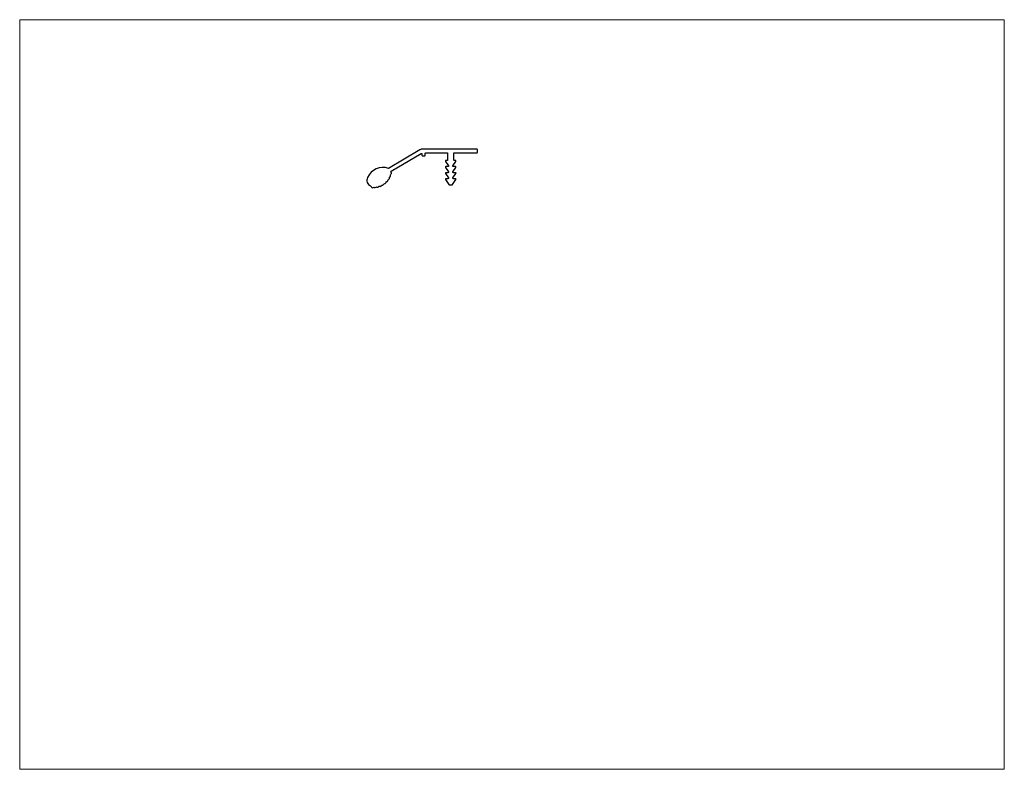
# Paper-space layout 'Layout1' of a CAD drawing. Extents: x 27 to 240, y 20 to 183.
# The model-space entities are those that its viewports show. They can reach past a viewport. Long polylines and large blocks are cut down to what shows.
import ezdxf

# ---------------------------------------------------------------- set-up
doc = ezdxf.new("R2010")
doc.units = 0
doc.header["$LTSCALE"] = 15
doc.layers.get('0').update_dxf_attribs({"linetype": 'CONTINUOUS'})

msp = doc.modelspace()

# ---------------------------------------------------------------- linework, layer by layer
at = {"color": 0, "linetype": 'CONTINUOUS', "ltscale": 0.05}
msp.add_lwpolyline([(167.39, 215.2), (168.54, 216.95, 0.596393), (168.37, 217.26), (167.51, 217.26, -0.600668), (167.35, 217.57), (168.53, 219.32, 0.600668), (168.36, 219.64), (167.51, 219.64, -0.600668), (167.35, 219.95), (168.53, 221.7, 0.600668), (168.36, 222.01), (167.94, 222.01, -0.414214), (167.74, 222.21), (167.74, 225.01), (176.74, 225.01, 0.414214), (176.94, 225.21), (176.94, 226.31, 0.414214), (176.74, 226.51), (155.48, 226.51, 0.134061), (154.46, 226.23), (142.14, 218.96, 0.38631), (133.88, 215.37, 0.415172), (135.13, 212.06, -0.27197), (135.31, 211.82, 0.616893), (136.14, 211.49, -0.374668), (136.54, 211.49, 0.420142), (137.25, 211.56, -0.374668), (137.64, 211.62, 0.420142), (138.33, 211.8, -0.374668), (138.7, 211.92, 0.420142), (139.36, 212.2, -0.374668), (139.71, 212.39, 0.420142), (140.31, 212.77, -0.374668), (140.63, 213, 0.420142), (141.17, 213.47, -0.374668), (141.44, 213.75, 0.420142), (141.9, 214.3, -0.374668), (142.13, 214.62, 0.420142), (142.49, 215.24, -0.374668), (142.67, 215.59, 0.420142), (142.93, 216.25, -0.374668), (143.05, 216.63, 0.474534), (143.16, 217.4, -0.48004), (143.22, 217.86), (154.92, 224.76, -0.624111), (155.24, 224.6), (155.24, 224.11, 0.414214), (155.44, 223.91), (156.34, 223.91, 0.414214), (156.54, 224.11), (156.54, 224.81, -0.414214), (156.74, 225.01), (165.24, 225.01), (165.24, 222.21, -0.414214), (165.04, 222.01), (164.61, 222.01, 0.600668), (164.45, 221.7), (165.63, 219.95, -0.600668), (165.46, 219.64), (164.61, 219.64, 0.600668), (164.45, 219.32), (165.63, 217.57, -0.600668), (165.46, 217.26), (164.61, 217.26, 0.600668), (164.45, 216.95), (165.63, 215.2, -0.600668), (165.46, 214.89), (164.61, 214.89, 0.600668), (164.45, 214.57), (165.78, 212.6, 0.249479), (165.95, 212.51), (167.07, 212.51, 0.252824), (167.24, 212.6), (168.54, 214.58, 0.596393), (168.37, 214.89), (167.55, 214.89, -0.596393)], format="xyb", close=True, dxfattribs=at)

psp = doc.layouts.get("Layout1")

# ---------------------------------------------------------------- viewports
at = {"layer": '0', "color": 0, "linetype": 'BYBLOCK', "ltscale": 0.05}
psp.add_viewport(center=(133.35, 101.6), size=(213.36, 162.56), view_center_point=(190.51, 130.3), view_height=293.8955, dxfattribs=at)

doc.saveas('drawing.dxf')
